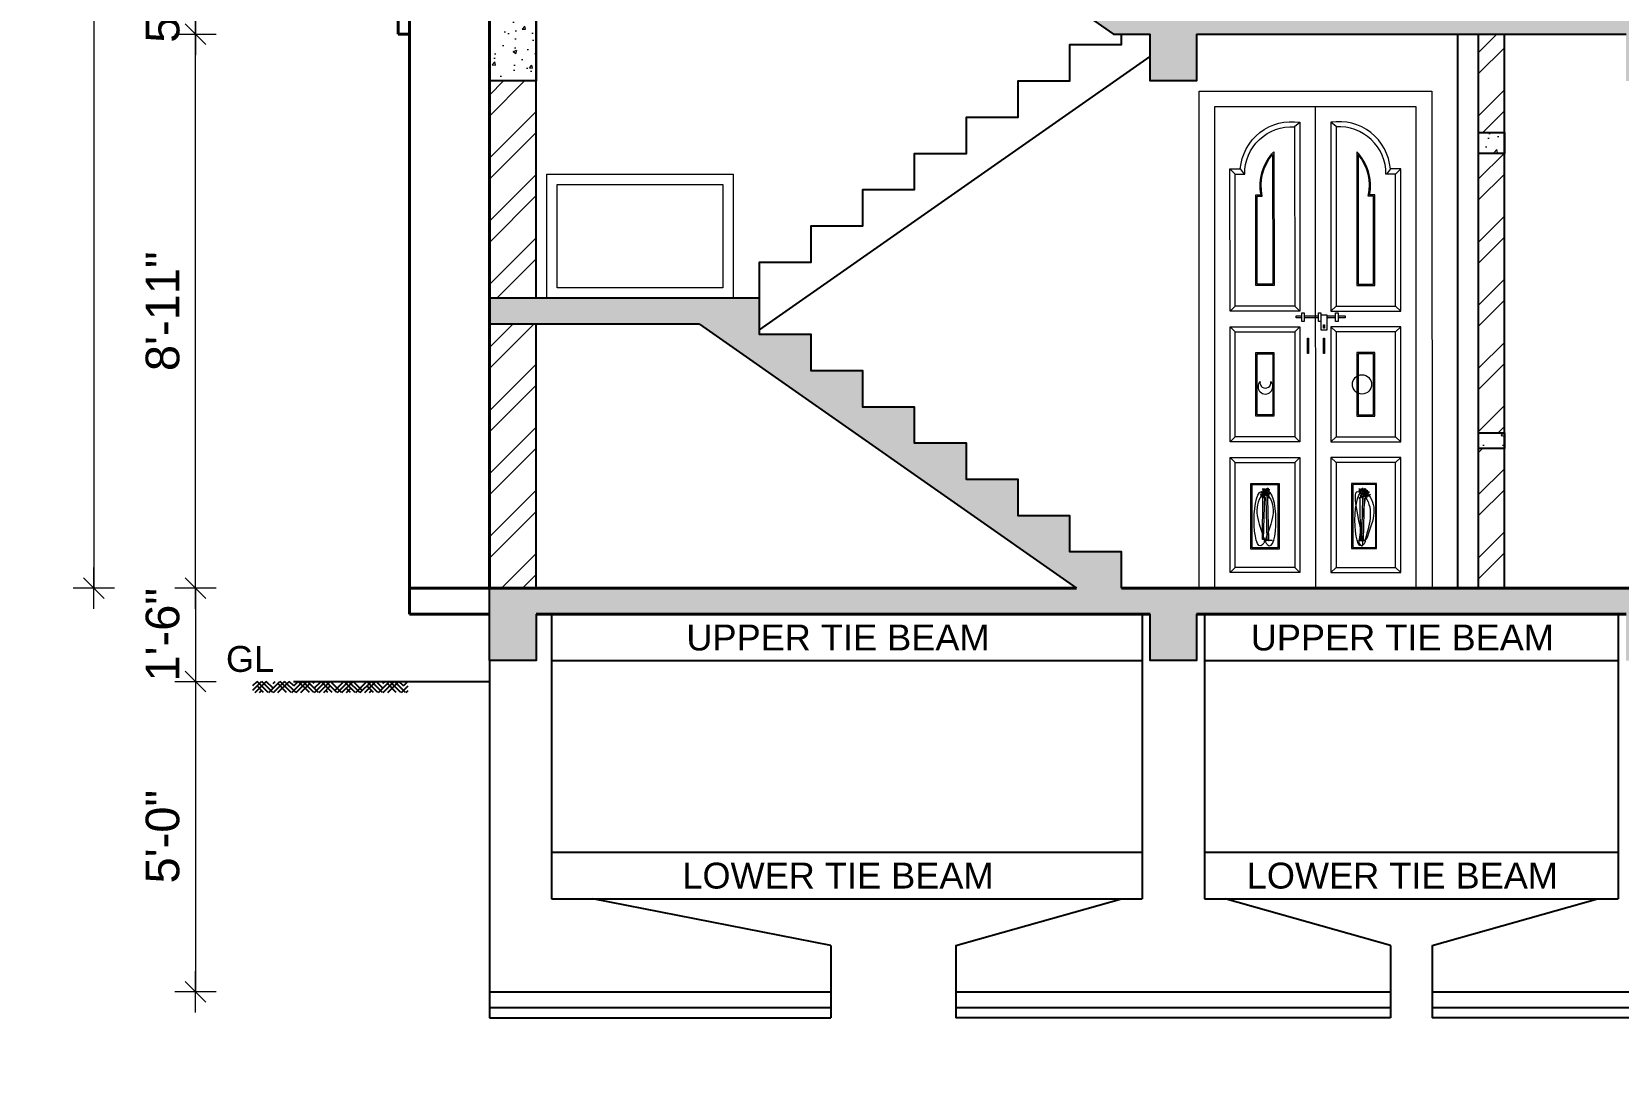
# Model space of a CAD drawing. Header units: inches. Extents: x -14619 to 1971361, y -855114 to -978.
# Drawn here: x -7429.6 to -7122.9, y -8603.7 to -8402.3 of the extents above; entities that cross this region are included whole.
import ezdxf
from ezdxf.enums import TextEntityAlignment as Align

# ---------------------------------------------------------------- set-up
doc = ezdxf.new("R2010")
doc.units = ezdxf.units.IN
doc.header["$LTSCALE"] = 0.5
doc.header["$MEASUREMENT"] = 0
doc.header["$PDMODE"] = 66
for name, color, linetype, lineweight in [('DIM', 180, 'Continuous', 5), ('Dimention', 5, 'Continuous', 20), ('door', 202, 'Continuous', 5), ('HACTH', 8, 'Continuous', 5), ('TEXT', 220, 'Continuous', 9), ('Toilet', 7, 'Continuous', 25), ('wall', 20, 'Continuous', 40), ('win door light', 30, 'Continuous', 18)]:
    doc.layers.add(name, color=color, linetype=linetype, lineweight=lineweight)
doc.styles.add('arial', font='arial.ttf')
doc.dimstyles.new('1 96', dxfattribs={"dimtxt": 6.5, "dimasz": 4, "dimexe": 0, "dimexo": 0, "dimgap": 3, "dimtad": 1, "dimdec": 0, "dimzin": 11, "dimdsep": 46, "dimlunit": 3, "dimtxsty": 'arial', "dimblk": 'oblique', "dimcen": 4, "dimse1": 1, "dimse2": 1, "dimclrd": 256, "dimclre": 256, "dimclrt": 256, "dimadec": 0, "dimazin": 0, "dimtfac": 1, "dimtdec": 0, "dimtix": 1, "dimtmove": 0, "dimatfit": 3, "dimldrblk": 'Arrow2', "dimfxl": 1, "dimtolj": 1, "dimtzin": 0, "dimlwd": -1, "dimlwe": 9, "dimarcsym": 0})
pattern_1 = [(50, (0, 0), (7.1726018, -0.6275213), [0.75, -8.25]), (355, (0, 0), (-1.3875133, 7.5219213), [0.6, -6.6]), (100.451444, (0.598, -0.052), (5.7850885, 6.8944), [0.637402, -7.011421]), (46.1842, (0, 2), (10.672413, -1.655193), [1.125, -12.375]), (96.63564, (0.889, 1.862), (9.346619, 9.741186), [0.956103, -10.517138]), (351.18416, (0, 2), (9.346619, 9.741186), [0.9, -9.9]), (21, (1, 1.5), (5.9690705, -4.026189), [0.75, -8.25]), (326, (1, 1.5), (2.4331533, 7.2515005), [0.6, -6.6]), (71.451445, (1.4974, 1.1645), (8.4022238, 3.2253115), [0.637402, -7.011421]), (37.5, (0, 0), (0.12159855, 3.32893854), [0, -6.52, 0, -6.7, 0, -6.625]), (7.5, (0, 0), (2.6306954, 3.9441171), [0, -3.82, 0, -6.37, 0, -2.525]), (327.5, (-2.23, 0), (5.33822436, -0.2255487), [0, -2.5, 0, -7.8, 0, -10.35]), (317.5, (-3.23, 0), (5.8318617, 1.0010498), [0, -3.25, 0, -5.18, 0, -7.35])]

# ---------------------------------------------------------------- blocks, each defined once
blk = doc.blocks.new('oblique')
at = {"lineweight": 9}
for p, q in [((0, 1), (0, -1)), ((1, 0), (-1, 0)), ((-0.5, -0.5), (0.5, 0.5))]:
    blk.add_line(p, q, dxfattribs=at)
blk = doc.blocks.new('*D2098')
at = {"layer": 'Defpoints', "color": 0, "transparency": 16777216}
for p in [(-7397.93, -8402.75), (-7220.51, -8402.75), (-7356.57, -8509.75)]:
    blk.add_point(p, dxfattribs=at)
at = {"layer": 'DIM', "transparency": 16777216}
blk.add_line((-7397.93, -8509.75), (-7397.93, -8402.75), dxfattribs=at)
at = {"layer": 'DIM', "transparency": 16777216, "xscale": 4, "yscale": 4, "zscale": 4}
for p, rotation in [((-7397.93, -8402.75), 90), ((-7397.93, -8509.75), 270)]:
    blk.add_blockref('oblique', p, dxfattribs=dict(at, rotation=rotation))
at = {"layer": 'DIM', "transparency": 16777216, "insert": (-7404.25, -8456.25), "char_height": 6.5, "attachment_point": 5, "rotation": 90, "style": 'arial'}
blk.add_mtext('\\A1;8\'-11"', dxfattribs=at)
blk = doc.blocks.new('_Oblique')
at = {"color": 0, "linetype": 'ByBlock', "lineweight": -2}
blk.add_line((-0.5, -0.5), (0.5, 0.5), dxfattribs=at)
blk = doc.blocks.new('Arrow2')
for p, q in [((-4.103, 0.747), (-3.084, 0)), ((0, 0), (-4.103, 0.747)), ((-3.084, 0), (-4.103, -0.747)), ((-4.103, -0.747), (0, 0))]:
    blk.add_line(p, q)
blk.add_solid([(-4.103, 0.747), (0, 0), (-3.084, 0), (-4.103, -0.747)])
blk = doc.blocks.new('*D2099')
at = {"layer": 'Defpoints', "color": 0, "transparency": 16777216}
for p in [(-7397.93, -8397.75), (-7218.93, -8397.75), (-7220.51, -8402.75)]:
    blk.add_point(p, dxfattribs=at)
at = {"layer": 'DIM', "transparency": 16777216}
for p, q in [((-7397.93, -8397.75), (-7397.93, -8393.75)), ((-7397.93, -8402.75), (-7397.93, -8397.75)), ((-7397.93, -8402.75), (-7397.93, -8406.75))]:
    blk.add_line(p, q, dxfattribs=at)
at = {"layer": 'DIM', "transparency": 16777216, "xscale": 4, "yscale": 4, "zscale": 4}
for p, rotation in [((-7397.93, -8397.75), 270), ((-7397.93, -8402.75), 90)]:
    blk.add_blockref('oblique', p, dxfattribs=dict(at, rotation=rotation))
at = {"layer": 'DIM', "transparency": 16777216, "insert": (-7404.23, -8400.25), "char_height": 6.5, "attachment_point": 5, "rotation": 90, "style": 'arial'}
blk.add_mtext('\\A1;5"', dxfattribs=at)
blk = doc.blocks.new('*D2105')
at = {"layer": 'Defpoints', "color": 0, "transparency": 16777216}
for p in [(-7359.17, -8173.75), (-7417.56, -8509.75), (-7356.57, -8509.75)]:
    blk.add_point(p, dxfattribs=at)
at = {"layer": 'DIM', "transparency": 16777216}
blk.add_line((-7417.56, -8173.75), (-7417.56, -8509.75), dxfattribs=at)
at = {"layer": 'DIM', "transparency": 16777216, "xscale": 4, "yscale": 4, "zscale": 4}
for p, rotation in [((-7417.56, -8173.75), 90), ((-7417.56, -8509.75), 270)]:
    blk.add_blockref('oblique', p, dxfattribs=dict(at, rotation=rotation))
at = {"layer": 'DIM', "transparency": 16777216, "insert": (-7423.87, -8341.75), "char_height": 6.5, "attachment_point": 5, "rotation": 90, "style": 'arial'}
blk.add_mtext('\\A1;28\'-0"', dxfattribs=at)
blk = doc.blocks.new('*D2107')
at = {"layer": 'Defpoints', "color": 0, "transparency": 16777216}
for p in [(-7356.57, -8509.75), (-7397.93, -8527.75), (-7378.96, -8527.75)]:
    blk.add_point(p, dxfattribs=at)
at = {"layer": 'DIM', "transparency": 16777216}
for p, q in [((-7397.93, -8509.75), (-7397.93, -8505.75)), ((-7397.93, -8509.75), (-7397.93, -8527.75)), ((-7397.93, -8527.75), (-7397.93, -8531.75))]:
    blk.add_line(p, q, dxfattribs=at)
at = {"layer": 'DIM', "transparency": 16777216, "xscale": 4, "yscale": 4, "zscale": 4}
for p, rotation in [((-7397.93, -8509.75), 270), ((-7397.93, -8527.75), 90)]:
    blk.add_blockref('oblique', p, dxfattribs=dict(at, rotation=rotation))
at = {"layer": 'DIM', "transparency": 16777216, "insert": (-7404.25, -8518.75), "char_height": 6.5, "attachment_point": 5, "rotation": 90, "style": 'arial'}
blk.add_mtext('\\A1;1\'-6"', dxfattribs=at)
blk = doc.blocks.new('*D2108')
at = {"layer": 'Defpoints', "color": 0, "transparency": 16777216}
for p in [(-7378.96, -8527.75), (-7397.93, -8587.75), (-7341.09, -8587.75)]:
    blk.add_point(p, dxfattribs=at)
at = {"layer": 'DIM', "transparency": 16777216}
blk.add_line((-7397.93, -8527.75), (-7397.93, -8587.75), dxfattribs=at)
at = {"layer": 'DIM', "transparency": 16777216, "xscale": 4, "yscale": 4, "zscale": 4}
for p, rotation in [((-7397.93, -8527.75), 90), ((-7397.93, -8587.75), 270)]:
    blk.add_blockref('oblique', p, dxfattribs=dict(at, rotation=rotation))
at = {"layer": 'DIM', "transparency": 16777216, "insert": (-7404.25, -8557.75), "char_height": 6.5, "attachment_point": 5, "rotation": 90, "style": 'arial'}
blk.add_mtext('\\A1;5\'-0"', dxfattribs=at)

msp = doc.modelspace()

# ---------------------------------------------------------------- hatches: boundary and pattern name
h = msp.add_hatch()
h.set_pattern_fill('ANSI31', color=256, angle=270)
h.set_pattern_definition([(315, (2106.91203, -6515.86805), (0.0883883476, 0.0883883476), [])])
h.paths.add_polyline_path([(-5561.69, -7451.59), (-5561.69, -7439.59), (-5573.69, -7439.59), (-5573.69, -7451.59)])
h.paths.add_polyline_path([(-5729.66, -8955.47), (-5729.66, -9044.39), (-5718.8, -9044.39), (-5718.8, -8955.47)], flags=9)
h.paths.add_polyline_path([(-5729.66, -8384.47), (-5729.66, -8465.25), (-5718.8, -8465.25), (-5718.8, -8384.47)], flags=9)
h.paths.add_polyline_path([(-5514.07, -9017.78), (-5514.07, -9104.54), (-5503.21, -9104.54), (-5503.21, -9017.78)], flags=9)
h.paths.add_polyline_path([(-5529.6, -8474.66), (-5529.6, -8490.66), (-5515.18, -8490.66), (-5515.18, -8474.66)], flags=9)
h.paths.add_polyline_path([(-5572.82, -8518.68), (-5572.82, -8529.24), (-5558.4, -8529.24), (-5558.4, -8518.68)], flags=9)
h.paths.add_polyline_path([(-5643.25, -8518.04), (-5643.25, -8528.6), (-5628.82, -8528.6), (-5628.82, -8518.04)], flags=9)
h.paths.add_polyline_path([(-5529.6, -7876.44), (-5529.6, -7892.44), (-5515.18, -7892.44), (-5515.18, -7876.44)], flags=9)
h.paths.add_polyline_path([(-5572.82, -7920.46), (-5572.82, -7931.02), (-5558.4, -7931.02), (-5558.4, -7920.46)], flags=9)
h.paths.add_polyline_path([(-5643.25, -7919.82), (-5643.25, -7930.38), (-5628.82, -7930.38), (-5628.82, -7919.82)], flags=9)
h.paths.add_polyline_path([(-5643.25, -7874.67), (-5643.25, -7885.23), (-5628.82, -7885.23), (-5628.82, -7874.67)], flags=9)
h.paths.add_polyline_path([(-6297.11, -7373.38), (-6297.11, -7387.77), (-6280.17, -7387.77), (-6280.17, -7373.38)], flags=9)
h.paths.add_polyline_path([(-6297, -7285.39), (-6297, -7322.43), (-6279.77, -7322.43), (-6279.77, -7285.39)], flags=9)
h.paths.add_polyline_path([(-6296.85, -7131.93), (-6296.85, -7161.25), (-6279.6, -7161.25), (-6279.6, -7131.93)], flags=9)
h.paths.add_polyline_path([(-6297.18, -7205.95), (-6297.18, -7242.99), (-6279.94, -7242.99), (-6279.94, -7205.95)], flags=9)
h.paths.add_polyline_path([(-6296.87, -7070.24), (-6296.87, -7091.58), (-6279.99, -7091.58), (-6279.99, -7070.24)], flags=9)
h.paths.add_polyline_path([(-5656.66, -8469.39), (-5656.66, -8487.56), (-5642.24, -8487.56), (-5642.24, -8469.39)], flags=9)
h.paths.add_polyline_path([(-5659.43, -8366.54), (-5659.43, -8377.1), (-5645, -8377.1), (-5645, -8366.54)], flags=9)
h.paths.add_polyline_path([(-5471.24, -8424.94), (-5471.24, -8434.97), (-5456.82, -8434.97), (-5456.82, -8424.94)], flags=9)
h.paths.add_polyline_path([(-5510.29, -8350.85), (-5510.29, -8369.01), (-5495.87, -8369.01), (-5495.87, -8350.85)], flags=9)
h.paths.add_polyline_path([(-5456.64, -8646.45), (-5456.64, -8664.62), (-5442.21, -8664.62), (-5442.21, -8646.45)], flags=9)
h.paths.add_polyline_path([(-5820.32, -8564.59), (-5820.32, -8577.32), (-5805.89, -8577.32), (-5805.89, -8564.59)], flags=9)
h.paths.add_polyline_path([(-5485.06, -8666.55), (-5485.06, -8682.56), (-5470.64, -8682.56), (-5470.64, -8666.55)], flags=9)
h.paths.add_polyline_path([(-5572.7, -7764.3), (-5572.7, -7781.38), (-5558.28, -7781.38), (-5558.28, -7764.3)], flags=9)
h.paths.add_polyline_path([(-5471.24, -7826.73), (-5471.24, -7836.75), (-5456.82, -7836.75), (-5456.82, -7826.73)], flags=9)
h.paths.add_polyline_path([(-5510.29, -7752.63), (-5510.29, -7770.8), (-5495.87, -7770.8), (-5495.87, -7752.63)], flags=9)
h.paths.add_polyline_path([(-5456.64, -8048.24), (-5456.64, -8066.41), (-5442.21, -8066.41), (-5442.21, -8048.24)], flags=9)
h.paths.add_polyline_path([(-5727.9, -7754.07), (-5727.9, -7766.8), (-5713.47, -7766.8), (-5713.47, -7754.07)], flags=9)
h.paths.add_polyline_path([(-5820.32, -7966.37), (-5820.32, -7979.1), (-5805.89, -7979.1), (-5805.89, -7966.37)], flags=9)
h.paths.add_polyline_path([(-5795, -7815.18), (-5795, -7827.91), (-5780.57, -7827.91), (-5780.57, -7815.18)], flags=9)
h.paths.add_polyline_path([(-5616.92, -7752.48), (-5616.92, -7768.49), (-5602.5, -7768.49), (-5602.5, -7752.48)], flags=9)
h.paths.add_polyline_path([(-5485.06, -8068.34), (-5485.06, -8084.34), (-5470.64, -8084.34), (-5470.64, -8068.34)], flags=9)
h.paths.add_polyline_path([(-5572.7, -7146.24), (-5572.7, -7163.32), (-5558.28, -7163.32), (-5558.28, -7146.24)], flags=9)
h.paths.add_polyline_path([(-5471.24, -7208.66), (-5471.24, -7218.69), (-5456.82, -7218.69), (-5456.82, -7208.66)], flags=9)
h.paths.add_polyline_path([(-5510.29, -7134.57), (-5510.29, -7152.74), (-5495.87, -7152.74), (-5495.87, -7134.57)], flags=9)
h.paths.add_polyline_path([(-5456.64, -7430.82), (-5456.64, -7448.98), (-5442.21, -7448.98), (-5442.21, -7430.82)], flags=9)
h.paths.add_polyline_path([(-5727.9, -7136.01), (-5727.9, -7148.74), (-5713.47, -7148.74), (-5713.47, -7136.01)], flags=9)
h.paths.add_polyline_path([(-5820.32, -7348.31), (-5820.32, -7361.04), (-5805.89, -7361.04), (-5805.89, -7348.31)], flags=9)
h.paths.add_polyline_path([(-5795, -7197.12), (-5795, -7209.85), (-5780.57, -7209.85), (-5780.57, -7197.12)], flags=9)
h.paths.add_polyline_path([(-5603.13, -7128.83), (-5603.13, -7147), (-5588.7, -7147), (-5588.7, -7128.83)], flags=9)
h.paths.add_polyline_path([(-5485.06, -7450.28), (-5485.06, -7466.28), (-5470.64, -7466.28), (-5470.64, -7450.28)], flags=9)
h.paths.add_polyline_path([(-5529.6, -7258.38), (-5529.6, -7274.38), (-5515.18, -7274.38), (-5515.18, -7258.38)], flags=9)
h.paths.add_polyline_path([(-5572.82, -7302.4), (-5572.82, -7312.96), (-5558.4, -7312.96), (-5558.4, -7302.4)], flags=9)
h.paths.add_polyline_path([(-5643.25, -7301.76), (-5643.25, -7312.32), (-5628.82, -7312.32), (-5628.82, -7301.76)], flags=9)
h.paths.add_polyline_path([(-5643.25, -7256.61), (-5643.25, -7267.17), (-5628.82, -7267.17), (-5628.82, -7256.61)], flags=9)
h.paths.add_polyline_path([(-6334.5, -7285.39), (-6334.5, -7331.17), (-6317.26, -7331.17), (-6317.26, -7285.39)], flags=9)
h.paths.add_polyline_path([(-6334.6, -7373.38), (-6334.6, -7387.77), (-6317.66, -7387.77), (-6317.66, -7373.38)], flags=9)
h.paths.add_polyline_path([(-6334.66, -7205.95), (-6334.66, -7242.99), (-6317.41, -7242.99), (-6317.41, -7205.95)], flags=9)
h.paths.add_polyline_path([(-6334.06, -7131.99), (-6334.06, -7161.19), (-6317.18, -7161.19), (-6317.18, -7131.99)], flags=9)
h.paths.add_polyline_path([(-6334.36, -7070.24), (-6334.36, -7091.58), (-6317.48, -7091.58), (-6317.48, -7070.24)], flags=9)
h.paths.add_polyline_path([(-6278.36, -7373.38), (-6278.36, -7387.77), (-6261.42, -7387.77), (-6261.42, -7373.38)], flags=9)
h.paths.add_polyline_path([(-6278.26, -7285.39), (-6278.26, -7322.43), (-6261.02, -7322.43), (-6261.02, -7285.39)], flags=9)
h.paths.add_polyline_path([(-6277.85, -7131.98), (-6277.85, -7161.2), (-6260.91, -7161.2), (-6260.91, -7131.98)], flags=9)
h.paths.add_polyline_path([(-6278.43, -7205.95), (-6278.43, -7242.99), (-6261.2, -7242.99), (-6261.2, -7205.95)], flags=9)
h.paths.add_polyline_path([(-6278.12, -7070.24), (-6278.12, -7090.71), (-6261.24, -7090.71), (-6261.24, -7070.24)], flags=9)
h.paths.add_polyline_path([(-6259.61, -7373.38), (-6259.61, -7387.77), (-6242.67, -7387.77), (-6242.67, -7373.38)], flags=9)
h.paths.add_polyline_path([(-6259.51, -7285.39), (-6259.51, -7322.43), (-6242.27, -7322.43), (-6242.27, -7285.39)], flags=9)
h.paths.add_polyline_path([(-6259.1, -7131.98), (-6259.1, -7161.2), (-6242.16, -7161.2), (-6242.16, -7131.98)], flags=9)
h.paths.add_polyline_path([(-6259.68, -7205.95), (-6259.68, -7242.99), (-6242.45, -7242.99), (-6242.45, -7205.95)], flags=9)
h.paths.add_polyline_path([(-6259.37, -7070.24), (-6259.37, -7087.22), (-6242.49, -7087.22), (-6242.49, -7070.24)], flags=9)
h.paths.add_polyline_path([(-6315.75, -7285.39), (-6315.75, -7322.43), (-6298.52, -7322.43), (-6298.52, -7285.39)], flags=9)
h.paths.add_polyline_path([(-6316.11, -7373.33), (-6316.11, -7387.82), (-6298.86, -7387.82), (-6298.86, -7373.33)], flags=9)
h.paths.add_polyline_path([(-6315.91, -7205.95), (-6315.91, -7242.99), (-6298.67, -7242.99), (-6298.67, -7205.95)], flags=9)
h.paths.add_polyline_path([(-6315.31, -7131.99), (-6315.31, -7148.1), (-6298.44, -7148.1), (-6298.44, -7131.99)], flags=9)
h.paths.add_polyline_path([(-6314.84, -7071.02), (-6314.84, -7087.32), (-6302.61, -7087.32), (-6302.61, -7071.02)], flags=9)
h.paths.add_polyline_path([(-6240.81, -7373.43), (-6240.81, -7387.72), (-6224.15, -7387.72), (-6224.15, -7373.43)], flags=9)
h.paths.add_polyline_path([(-6200.55, -7373.43), (-6200.55, -7387.72), (-6183.89, -7387.72), (-6183.89, -7373.43)], flags=9)
h.paths.add_polyline_path([(-6182.08, -7373.33), (-6182.08, -7387.82), (-6164.85, -7387.82), (-6164.85, -7373.33)], flags=9)
h.paths.add_polyline_path([(-6240.75, -7285.39), (-6240.75, -7322.43), (-6223.52, -7322.43), (-6223.52, -7285.39)], flags=9)
h.paths.add_polyline_path([(-6163.33, -7285.39), (-6163.33, -7322.43), (-6146.1, -7322.43), (-6146.1, -7285.39)], flags=9)
h.paths.add_polyline_path([(-6200.33, -7205.95), (-6200.33, -7242.99), (-6183.1, -7242.99), (-6183.1, -7205.95)], flags=9)
h.paths.add_polyline_path([(-6200.52, -7285.39), (-6200.52, -7322.43), (-6183.29, -7322.43), (-6183.29, -7285.39)], flags=9)
h.paths.add_polyline_path([(-6199.96, -7131.77), (-6199.96, -7157.51), (-6183.02, -7157.51), (-6183.02, -7131.77)], flags=9)
h.paths.add_polyline_path([(-6199.85, -7074.25), (-6199.85, -7094.71), (-6182.98, -7094.71), (-6182.98, -7074.25)], flags=9)
h.paths.add_polyline_path([(-6125.86, -7361.57), (-6125.86, -7405.81), (-6108.4, -7405.81), (-6108.4, -7361.57)], flags=9)
h.paths.add_polyline_path([(-6125.86, -7280.57), (-6125.86, -7345.76), (-6108.41, -7345.76), (-6108.41, -7280.57)], flags=9)
h.paths.add_polyline_path([(-6125.75, -7194.03), (-6125.75, -7274.76), (-6108.88, -7274.76), (-6108.88, -7194.03)], flags=9)
h.paths.add_polyline_path([(-6126.48, -7113.59), (-6126.48, -7184.91), (-6109.02, -7184.91), (-6109.02, -7113.59)], flags=9)
h.paths.add_polyline_path([(-6126.3, -7066.87), (-6126.3, -7103.25), (-6108.85, -7103.25), (-6108.85, -7066.87)], flags=9)
h.paths.add_polyline_path([(-6240.33, -7131.99), (-6240.33, -7152.45), (-6223.46, -7152.45), (-6223.46, -7131.99)], flags=9)
h.paths.add_polyline_path([(-6240.92, -7205.95), (-6240.92, -7242.99), (-6223.69, -7242.99), (-6223.69, -7205.95)], flags=9)
h.paths.add_polyline_path([(-6240.62, -7070.24), (-6240.62, -7083.72), (-6223.74, -7083.72), (-6223.74, -7070.24)], flags=9)
h.paths.add_polyline_path([(-6221.97, -7074.34), (-6221.97, -7093.09), (-6205.03, -7093.09), (-6205.03, -7074.34)], flags=9)
h.paths.add_polyline_path([(-6222.66, -7116.5), (-6222.66, -7201.76), (-6205.2, -7201.76), (-6205.2, -7116.5)], flags=9)
h.paths.add_polyline_path([(-6181.9, -7205.95), (-6181.9, -7242.99), (-6164.65, -7242.99), (-6164.65, -7205.95)], flags=9)
h.paths.add_polyline_path([(-6181.51, -7131.78), (-6181.51, -7148.76), (-6164.63, -7148.76), (-6164.63, -7131.78)], flags=9)
h.paths.add_polyline_path([(-6181.7, -7074.25), (-6181.7, -7091.22), (-6164.82, -7091.22), (-6164.82, -7074.25)], flags=9)
h.paths.add_polyline_path([(-6163.51, -7205.95), (-6163.51, -7242.99), (-6146.27, -7242.99), (-6146.27, -7205.95)], flags=9)
h.paths.add_polyline_path([(-6162.57, -7131.99), (-6162.57, -7162.06), (-6145.69, -7162.06), (-6145.69, -7131.99)], flags=9)
h.paths.add_polyline_path([(-6163.2, -7074.35), (-6163.2, -7087.83), (-6146.33, -7087.83), (-6146.33, -7074.35)], flags=9)
h.paths.add_polyline_path([(-6144.28, -7120.86), (-6144.28, -7184.31), (-6126.82, -7184.31), (-6126.82, -7120.86)], flags=9)
h.paths.add_polyline_path([(-6144.21, -7074.34), (-6144.21, -7093.09), (-6127.27, -7093.09), (-6127.27, -7074.34)], flags=9)
h.paths.add_polyline_path([(-6097.53, -7065.29), (-6097.53, -7455.36), (-6076.28, -7455.36), (-6076.28, -7065.29)], flags=9)
h.paths.add_polyline_path([(-6163.34, -7373.33), (-6163.34, -7387.82), (-6146.1, -7387.82), (-6146.1, -7373.33)], flags=9)
h.paths.add_polyline_path([(-6126.34, -7426.54), (-6126.34, -7510.07), (-6108.89, -7510.07), (-6108.89, -7426.54)], flags=9)
h.paths.add_polyline_path([(-6182.08, -7285.39), (-6182.08, -7322.43), (-6164.85, -7322.43), (-6164.85, -7285.39)], flags=9)
h.paths.add_polyline_path([(-5929.33, -9001.66), (-5929.33, -9126.03), (-5910.62, -9126.03), (-5910.62, -9001.66)], flags=9)
h.paths.add_polyline_path([(-5941.63, -8391.33), (-5941.63, -8549.01), (-5909.57, -8549.01), (-5909.57, -8391.33)], flags=9)
h.paths.add_polyline_path([(-5941.63, -7785.07), (-5941.63, -7942.75), (-5909.57, -7942.75), (-5909.57, -7785.07)], flags=9)
h.paths.add_polyline_path([(-5941.63, -7173.06), (-5941.63, -7330.74), (-5909.57, -7330.74), (-5909.57, -7173.06)], flags=9)
h.paths.add_polyline_path([(-5876.94, -8956.87), (-5876.94, -8969.24), (-5859.14, -8969.24), (-5859.14, -8956.87)], flags=9)
h.paths.add_polyline_path([(-5380.73, -8956.87), (-5380.73, -8969.24), (-5362.93, -8969.24), (-5362.93, -8956.87)], flags=9)
h.paths.add_polyline_path([(-5896.17, -8378.7), (-5896.17, -8391.07), (-5878.37, -8391.07), (-5878.37, -8378.7)], flags=9)
h.paths.add_polyline_path([(-5380.73, -8378.7), (-5380.73, -8391.07), (-5362.93, -8391.07), (-5362.93, -8378.7)], flags=9)
h.paths.add_polyline_path([(-5639.12, -8452.42), (-5639.12, -8471.12), (-5628.62, -8471.12), (-5628.62, -8452.42)], flags=9)
h.paths.add_polyline_path([(-5895.18, -7780.48), (-5895.18, -7792.85), (-5877.38, -7792.85), (-5877.38, -7780.48)], flags=9)
h.paths.add_polyline_path([(-5380.73, -7780.48), (-5380.73, -7792.85), (-5362.93, -7792.85), (-5362.93, -7780.48)], flags=9)
h.paths.add_polyline_path([(-5600.12, -7854.2), (-5600.12, -7872.91), (-5589.62, -7872.91), (-5589.62, -7854.2)], flags=9)
h.paths.add_polyline_path([(-5876.94, -7162.42), (-5876.94, -7174.79), (-5859.14, -7174.79), (-5859.14, -7162.42)], flags=9)
h.paths.add_polyline_path([(-5380.73, -7162.42), (-5380.73, -7174.79), (-5362.93, -7174.79), (-5362.93, -7162.42)], flags=9)
h.paths.add_polyline_path([(-5600.12, -7236.14), (-5600.12, -7254.84), (-5589.62, -7254.84), (-5589.62, -7236.14)], flags=9)
h.paths.add_polyline_path([(-7334.63, -9116.6), (-7334.63, -9252.79), (-7314.03, -9252.79), (-7314.03, -9116.6)], flags=9)
h.paths.add_polyline_path([(-7334.63, -8563.23), (-7334.63, -8700.19), (-7314.03, -8700.19), (-7314.03, -8563.23)], flags=9)
h.paths.add_polyline_path([(-7330.67, -7898.53), (-7330.67, -8022.31), (-7310.06, -8022.31), (-7310.06, -7898.53)], flags=9)
h.paths.add_polyline_path([(-7330.67, -7222.14), (-7330.67, -7349.79), (-7310.06, -7349.79), (-7310.06, -7222.14)], flags=9)
h.paths.add_polyline_path([(-7245, -9930.93), (-7245, -10022.45), (-7226.02, -10022.45), (-7226.02, -9930.93)], flags=9)
h.paths.add_polyline_path([(-7225.67, -9931.03), (-7225.67, -9999.43), (-7207.29, -9999.43), (-7207.29, -9931.03)], flags=9)
h.paths.add_polyline_path([(-7383.28, -9573.53), (-7383.28, -9640.69), (-7364.65, -9640.69), (-7364.65, -9573.53)], flags=9)
h.paths.add_polyline_path([(-7362.87, -9573.53), (-7362.87, -9769.91), (-7344.24, -9769.91), (-7344.24, -9573.53)], flags=9)
h.paths.add_polyline_path([(-7413.4, -9794.51), (-7413.4, -9827.39), (-7395.02, -9827.39), (-7395.02, -9794.51)], flags=9)
h.paths.add_polyline_path([(-7412.67, -9724.26), (-7412.67, -9779.36), (-7394.05, -9779.36), (-7394.05, -9724.26)], flags=9)
h.paths.add_polyline_path([(-7429.4, -9928.22), (-7429.4, -9942.81), (-7407.35, -9942.81), (-7407.35, -9928.22)], flags=9)
h.paths.add_polyline_path([(-7429.56, -9936.48), (-7429.56, -9968.44), (-7408.02, -9968.44), (-7408.02, -9936.48)], flags=9)
h.paths.add_polyline_path([(-7338.75, -9795.96), (-7338.75, -9828.7), (-7320.74, -9828.7), (-7320.74, -9795.96)], flags=9)
h.paths.add_polyline_path([(-7141.18, -9584.85), (-7141.18, -9802.59), (-7122.55, -9802.59), (-7122.55, -9584.85)], flags=9)
h.paths.add_polyline_path([(-7225.2, -9655.48), (-7225.2, -9684.55), (-7206.82, -9684.55), (-7206.82, -9655.48)], flags=9)
h.paths.add_polyline_path([(-7106.77, -9583.31), (-7106.77, -9642.2), (-7088.15, -9642.2), (-7088.15, -9583.31)], flags=9)
h.paths.add_polyline_path([(-7106.77, -9872.27), (-7106.77, -9958.66), (-7088.15, -9958.66), (-7088.15, -9872.27)], flags=9)
h.paths.add_polyline_path([(-7338.74, -9573.64), (-7338.74, -9582.69), (-7320.74, -9582.69), (-7320.74, -9573.64)], flags=9)
h.paths.add_polyline_path([(-7248.57, -9737.62), (-7248.57, -9918.83), (-7225.26, -9918.83), (-7225.26, -9737.62)], flags=9)
h.paths.add_polyline_path([(-7198.47, -9737.72), (-7198.47, -9958.51), (-7179.84, -9958.51), (-7179.84, -9737.72)], flags=9)
h.paths.add_polyline_path([(-7201.46, -9576.48), (-7201.46, -9672.81), (-7182.83, -9672.81), (-7182.83, -9576.48)], flags=9)
h.paths.add_polyline_path([(-7412.67, -9921.29), (-7412.67, -10001.58), (-7394.05, -10001.58), (-7394.05, -9921.29)], flags=9)
h.paths.add_polyline_path([(-7316.55, -9795.86), (-7316.55, -9899.06), (-7297.93, -9899.06), (-7297.93, -9795.86)], flags=9)
h.paths.add_polyline_path([(-5344.89, -9608.64), (-5344.89, -9934.62), (-5316.13, -9934.62), (-5316.13, -9608.64)], flags=9)
h.paths.add_polyline_path([(-7229.77, -9737.6), (-7229.77, -9927.98), (-7206.41, -9927.98), (-7206.41, -9737.6)], flags=9)
h.paths.add_polyline_path([(-7181.18, -9737.36), (-7181.18, -9952.4), (-7159.3, -9952.4), (-7159.3, -9737.36)], flags=9)
h.paths.add_polyline_path([(-7224.79, -9576.48), (-7224.79, -9650.69), (-7206.16, -9650.69), (-7206.16, -9576.48)], flags=9)
h.paths.add_polyline_path([(-7274.59, -9576.48), (-7274.59, -9836.99), (-7255.97, -9836.99), (-7255.97, -9576.48)], flags=9)
h.paths.add_polyline_path([(-7316.25, -9573.64), (-7316.25, -9657.53), (-7298.24, -9657.53), (-7298.24, -9573.64)], flags=9)
h.paths.add_polyline_path([(-7412.63, -9576.52), (-7412.63, -9653.71), (-7394.25, -9653.71), (-7394.25, -9576.52)], flags=9)
h.paths.add_polyline_path([(-7181.96, -9576.48), (-7181.96, -9698.8), (-7163.33, -9698.8), (-7163.33, -9576.48)], flags=9)
at = {"layer": 'Dimention', "ltscale": 40, "true_color": 0xf26722}
h = msp.add_hatch(dxfattribs=at)
h.set_pattern_fill('ANSI32', color=30, scale=23)
h.paths.add_polyline_path([(-7144.93, -8402.75), (-7149.93, -8402.75), (-7149.93, -8421.75), (-7144.93, -8421.75)])
h = msp.add_hatch(dxfattribs=at)
h.set_pattern_fill('ANSI32', color=30, scale=23)
h.paths.add_polyline_path([(-7332.07, -8411.75), (-7341.09, -8411.75), (-7341.09, -8453.75), (-7332.07, -8453.75)])
h = msp.add_hatch(dxfattribs=at)
h.set_pattern_fill('ANSI32', color=30, scale=23)
h.paths.add_polyline_path([(-7144.93, -8425.75), (-7149.93, -8425.75), (-7149.93, -8479.75), (-7144.93, -8479.75)])
h = msp.add_hatch(dxfattribs=at)
h.set_pattern_fill('ANSI32', color=30, scale=23)
h.paths.add_polyline_path([(-7332.07, -8458.75), (-7341.09, -8458.75), (-7341.09, -8509.75), (-7332.07, -8509.75)])
h = msp.add_hatch(dxfattribs=at)
h.set_pattern_fill('ANSI32', color=30, scale=23)
h.paths.add_polyline_path([(-7144.93, -8482.75), (-7149.93, -8482.75), (-7149.93, -8509.75), (-7144.93, -8509.75)])
at = {"layer": 'HACTH'}
h = msp.add_hatch(dxfattribs=at)
h.set_pattern_fill('AR-CONC', color=256)
h.set_pattern_definition(pattern_1)
h.paths.add_polyline_path([(-7288.93, -8341.75), (-7341.09, -8341.75), (-7341.09, -8346.75), (-7300.51, -8346.75), (-7220.51, -8402.75), (-7213.43, -8402.75), (-7213.43, -8411.75), (-7204.43, -8411.75), (-7204.43, -8402.75), (-7121.43, -8402.75), (-7121.43, -8411.75), (-7112.43, -8411.75), (-7112.43, -8402.75), (-6988.85, -8402.75), (-6988.85, -8411.75), (-6979.85, -8411.75), (-6979.85, -8402.75), (-6979.85, -8397.75), (-7158.93, -8397.75), (-7158.93, -8397.75), (-7161.96, -8397.75), (-7203.93, -8397.75), (-7218.93, -8397.75), (-7218.93, -8390.75), (-7228.93, -8390.75), (-7228.93, -8383.75), (-7238.93, -8383.75), (-7238.93, -8376.75), (-7248.93, -8376.75), (-7248.93, -8369.75), (-7258.93, -8369.75), (-7258.93, -8362.75), (-7268.93, -8362.75), (-7268.93, -8355.75), (-7278.93, -8355.75), (-7278.93, -8348.75), (-7288.93, -8348.75)])
h = msp.add_hatch(dxfattribs=at)
h.set_pattern_fill('AR-CONC', color=256)
h.set_pattern_definition(pattern_1)
h.paths.add_polyline_path([(-7332.07, -8397.75), (-7341.09, -8397.75), (-7341.09, -8411.75), (-7332.09, -8411.75)])
h = msp.add_hatch(dxfattribs=at)
h.set_pattern_fill('AR-CONC', color=256)
h.set_pattern_definition(pattern_1)
h.paths.add_polyline_path([(-7144.93, -8421.75), (-7149.93, -8421.75), (-7149.93, -8425.75), (-7144.93, -8425.75)])
h = msp.add_hatch(dxfattribs=at)
h.set_pattern_fill('AR-CONC', color=256)
h.set_pattern_definition(pattern_1)
h.paths.add_polyline_path([(-7288.93, -8453.75), (-7341.09, -8453.75), (-7341.09, -8458.75), (-7300.51, -8458.75), (-7227.65, -8509.75), (-7341.09, -8509.75), (-7341.09, -8523.75), (-7332.09, -8523.75), (-7332.08, -8514.75), (-7213.43, -8514.75), (-7213.43, -8523.75), (-7204.43, -8523.75), (-7204.43, -8514.75), (-7121.43, -8514.75), (-7121.43, -8523.75), (-7112.43, -8523.75), (-7112.43, -8514.75), (-6988.85, -8514.75), (-6988.85, -8523.75), (-6979.85, -8523.75), (-6979.85, -8509.75), (-7218.93, -8509.75), (-7218.93, -8502.75), (-7228.93, -8502.75), (-7228.93, -8495.75), (-7238.93, -8495.75), (-7238.93, -8488.75), (-7248.93, -8488.75), (-7248.93, -8481.75), (-7258.93, -8481.75), (-7258.93, -8474.75), (-7268.93, -8474.75), (-7268.93, -8467.75), (-7278.93, -8467.75), (-7278.93, -8460.75), (-7288.93, -8460.75)])
h = msp.add_hatch(dxfattribs=at)
h.set_pattern_fill('AR-CONC', color=256)
h.set_pattern_definition(pattern_1)
h.paths.add_polyline_path([(-7144.93, -8479.75), (-7149.93, -8479.75), (-7149.93, -8482.75), (-7144.93, -8482.75)])
at = {"layer": 'Toilet'}
h = msp.add_hatch(dxfattribs=at)
h.set_pattern_fill('HOUND', color=256, scale=10, angle=45)
h.set_pattern_definition([(45, (-22047.86866, -8114.9634), (1.325825215, 2.20970869), [10, -5]), (135, (-22047.86866, -8114.9634), (1.325825215, -2.20970869), [10, -5])])
h.paths.add_polyline_path([(-7356.84, -8527.75), (-7386.84, -8527.75), (-7386.84, -8529.89), (-7356.84, -8529.89)])

# ---------------------------------------------------------------- linework, layer by layer
for p, q in [((-7341.09, -8509.75), (-7341.09, -8178.75)), ((-7332.07, -8453.75), (-7332.07, -8346.75)), ((-7300.51, -8346.75), (-7220.51, -8402.75)), ((-7220.51, -8402.75), (-7213.43, -8402.75)), ((-7204.43, -8402.75), (-7121.43, -8402.75)), ((-7153.93, -8509.75), (-7153.93, -8402.75)), ((-7149.93, -8509.75), (-7149.93, -8402.75)), ((-7144.93, -8509.75), (-7144.93, -8402.75)), ((-7288.93, -8459.86), (-7213.43, -8407.01)), ((-7300.51, -8458.75), (-7341.09, -8458.75)), ((-7332.07, -8509.75), (-7332.07, -8458.75)), ((-7300.51, -8458.75), (-7227.65, -8509.75)), ((-7329.09, -8514.75), (-7329.09, -8569.75)), ((-7214.93, -8514.75), (-7214.93, -8569.75)), ((-7202.93, -8514.75), (-7202.93, -8569.75)), ((-7122.93, -8514.75), (-7122.93, -8569.75)), ((-7341.09, -8523.75), (-7341.09, -8592.75)), ((-7329.09, -8523.75), (-7214.93, -8523.75)), ((-7202.93, -8523.75), (-7122.93, -8523.75)), ((-7378.96, -8527.75), (-7341.09, -8527.75)), ((-7329.09, -8560.75), (-7214.93, -8560.75)), ((-7202.93, -8560.75), (-7122.93, -8560.75)), ((-7329.09, -8569.75), (-7321.09, -8569.75)), ((-7329.09, -8569.75), (-7214.93, -8569.75)), ((-7275.09, -8578.75), (-7321.09, -8569.75)), ((-7250.93, -8578.75), (-7218.93, -8569.75)), ((-7218.93, -8569.75), (-7214.93, -8569.75)), ((-7202.93, -8569.75), (-7198.93, -8569.75)), ((-7202.93, -8569.75), (-7122.93, -8569.75)), ((-7166.93, -8578.75), (-7198.93, -8569.75)), ((-7158.93, -8578.75), (-7126.93, -8569.75)), ((-7126.93, -8569.75), (-7122.93, -8569.75)), ((-7275.09, -8578.75), (-7275.09, -8592.75)), ((-7250.93, -8578.75), (-7250.93, -8587.75)), ((-7166.93, -8578.75), (-7166.93, -8587.75)), ((-7158.93, -8578.75), (-7158.93, -8587.75)), ((-7341.09, -8587.75), (-7275.09, -8587.75)), ((-7250.93, -8587.75), (-7250.93, -8592.75)), ((-7250.93, -8587.75), (-7166.93, -8587.75)), ((-7166.93, -8587.75), (-7166.93, -8592.75)), ((-7158.93, -8587.75), (-7158.93, -8592.75)), ((-7158.93, -8587.75), (-7074.93, -8587.75)), ((-7341.09, -8590.75), (-7275.09, -8590.75)), ((-7250.93, -8590.75), (-7166.93, -8590.75)), ((-7158.93, -8590.75), (-7074.93, -8590.75)), ((-7341.09, -8592.75), (-7275.09, -8592.75)), ((-7166.93, -8592.75), (-7250.93, -8592.75)), ((-7074.93, -8592.75), (-7158.93, -8592.75))]:
    msp.add_line(p, q)
for points in [[(-7332.07, -8397.75), (-7332.09, -8411.75), (-7341.09, -8411.75), (-7341.09, -8397.75), (-7332.07, -8397.75)], [(-7288.93, -8453.75), (-7288.93, -8446.75), (-7278.93, -8446.75), (-7278.93, -8439.75), (-7268.93, -8439.75), (-7268.93, -8432.75), (-7258.93, -8432.75), (-7258.93, -8425.75), (-7248.93, -8425.75), (-7248.93, -8418.75), (-7238.93, -8418.75), (-7238.93, -8411.75), (-7228.93, -8411.75), (-7228.93, -8404.75), (-7218.93, -8404.75), (-7218.93, -8402.75)], [(-7204.43, -8402.75), (-7204.43, -8411.75), (-7213.43, -8411.75), (-7213.43, -8402.75)], [(-7218.93, -8509.75), (-7218.93, -8502.75), (-7228.93, -8502.75), (-7228.93, -8495.75), (-7238.93, -8495.75), (-7238.93, -8488.75), (-7248.93, -8488.75), (-7248.93, -8481.75), (-7258.93, -8481.75), (-7258.93, -8474.75), (-7268.93, -8474.75), (-7268.93, -8467.75), (-7278.93, -8467.75), (-7278.93, -8460.75), (-7288.93, -8460.75), (-7288.93, -8453.75), (-7341.09, -8453.75)], [(-7332.08, -8514.75), (-7332.09, -8523.75), (-7341.09, -8523.75), (-7341.09, -8509.75)], [(-7204.43, -8514.75), (-7204.43, -8523.75), (-7213.43, -8523.75), (-7213.43, -8514.75)]]:
    msp.add_lwpolyline(points)
for points in [[(-7149.93, -8421.75), (-7144.93, -8421.75), (-7144.93, -8425.75), (-7149.93, -8425.75)], [(-7149.93, -8479.75), (-7144.93, -8479.75), (-7144.93, -8482.75), (-7149.93, -8482.75)]]:
    msp.add_lwpolyline(points, close=True)
at = {"layer": 'door'}
for p, q in [((-7203.93, -8509.75), (-7203.96, -8413.75)), ((-7203.96, -8413.75), (-7158.96, -8413.75)), ((-7158.96, -8413.75), (-7158.93, -8509.75)), ((-7200.98, -8416.75), (-7200.96, -8509.75)), ((-7161.98, -8416.75), (-7200.98, -8416.75)), ((-7181.48, -8416.75), (-7181.46, -8509.75)), ((-7161.96, -8509.75), (-7161.98, -8416.75)), ((-7185.48, -8420.59), (-7184.48, -8419.75)), ((-7177.48, -8420.59), (-7178.48, -8419.75)), ((-7197.98, -8428.75), (-7196.98, -8429.75)), ((-7195.98, -8428.75), (-7195.26, -8429.75)), ((-7166.98, -8428.75), (-7167.71, -8429.75)), ((-7164.98, -8428.75), (-7165.98, -8429.75)), ((-7196.96, -8455.25), (-7197.96, -8456.25)), ((-7184.46, -8456.25), (-7185.46, -8455.25)), ((-7178.46, -8456.25), (-7177.46, -8455.25)), ((-7165.96, -8455.25), (-7164.96, -8456.25)), ((-7197.96, -8459.25), (-7196.96, -8460.25)), ((-7184.46, -8459.25), (-7185.46, -8460.25)), ((-7178.46, -8459.25), (-7177.46, -8460.25)), ((-7164.96, -8459.25), (-7165.96, -8460.25)), ((-7196.96, -8480.5), (-7197.96, -8481.5)), ((-7184.46, -8481.5), (-7185.46, -8480.5)), ((-7178.46, -8481.5), (-7177.46, -8480.5)), ((-7165.96, -8480.5), (-7164.96, -8481.5)), ((-7197.96, -8484.5), (-7196.96, -8485.5)), ((-7184.46, -8484.5), (-7185.46, -8485.5)), ((-7178.46, -8484.5), (-7177.46, -8485.5)), ((-7164.96, -8484.5), (-7165.96, -8485.5)), ((-7190.3, -8490.73), (-7191.69, -8490.56)), ((-7191.56, -8490.94), (-7191.61, -8490.54)), ((-7191.58, -8490.78), (-7191.42, -8490.51)), ((-7191.42, -8491.05), (-7191.1, -8490.62)), ((-7191.37, -8490.85), (-7191.31, -8490.51)), ((-7191.16, -8490.89), (-7190.95, -8490.62)), ((-7191.05, -8490.48), (-7191, -8490.63)), ((-7191.01, -8490.79), (-7190.98, -8490.54)), ((-7191.01, -8490.76), (-7190.92, -8490.65)), ((-7190.99, -8490.61), (-7190.83, -8490.46)), ((-7190.99, -8490.69), (-7190.89, -8490.57)), ((-7190.98, -8490.54), (-7190.9, -8490.48)), ((-7190.89, -8490.72), (-7190.94, -8490.46)), ((-7190.76, -8490.73), (-7190.85, -8490.56)), ((-7190.83, -8490.82), (-7190.69, -8490.65)), ((-7190.78, -8490.88), (-7190.67, -8490.38)), ((-7190.41, -8490.94), (-7190.68, -8490.51)), ((-7190.56, -8490.72), (-7190.5, -8490.4)), ((-7173.08, -8490.85), (-7171.63, -8490.51)), ((-7172.86, -8490.78), (-7173.02, -8490.51)), ((-7173.02, -8491.05), (-7171.85, -8490.62)), ((-7172.88, -8490.94), (-7172.84, -8490.54)), ((-7172.65, -8490.73), (-7172.75, -8490.56)), ((-7172.54, -8490.94), (-7172.27, -8490.51)), ((-7172.39, -8490.72), (-7172.44, -8490.4)), ((-7172.17, -8490.88), (-7172.28, -8490.38)), ((-7172.11, -8490.82), (-7172.26, -8490.65)), ((-7172.19, -8490.73), (-7172.09, -8490.56)), ((-7171.96, -8490.61), (-7172.11, -8490.46)), ((-7171.95, -8490.69), (-7172.06, -8490.57)), ((-7172.05, -8490.72), (-7172, -8490.46)), ((-7171.97, -8490.54), (-7172.05, -8490.48)), ((-7171.94, -8490.76), (-7172.02, -8490.65)), ((-7171.78, -8490.89), (-7172, -8490.62)), ((-7171.93, -8490.79), (-7171.97, -8490.54)), ((-7171.9, -8490.48), (-7171.95, -8490.63)), ((-7191.49, -8491.97), (-7192.15, -8491.6)), ((-7191.49, -8491.97), (-7192.09, -8491.9)), ((-7191.54, -8491.7), (-7191.94, -8491.07)), ((-7191.54, -8491.7), (-7191.76, -8491.64)), ((-7191.75, -8491.97), (-7190.35, -8491.54)), ((-7191.64, -8492.35), (-7191.75, -8491.97)), ((-7190.95, -8491.54), (-7191.7, -8491.1)), ((-7191.69, -8500.37), (-7191.64, -8492.35)), ((-7191.06, -8491.54), (-7191.65, -8491.27)), ((-7191.38, -8491.1), (-7191.6, -8490.83)), ((-7190.41, -8490.94), (-7191.58, -8490.78)), ((-7191.37, -8491.22), (-7191.56, -8490.94)), ((-7191.27, -8492.02), (-7191.54, -8491.7)), ((-7191.33, -8492.13), (-7191.54, -8492.13)), ((-7191.53, -8491.1), (-7190.3, -8490.73)), ((-7191.16, -8490.89), (-7191.49, -8490.78)), ((-7191.38, -8491.54), (-7191.49, -8491.48)), ((-7191.16, -8492.29), (-7191.49, -8491.97)), ((-7191.31, -8491.48), (-7191.48, -8490.73)), ((-7191.48, -8500.37), (-7191.21, -8491.86)), ((-7190.3, -8491.27), (-7191.42, -8491.05)), ((-7191.38, -8491.1), (-7191.22, -8490.73)), ((-7191.38, -8491.54), (-7191.38, -8491.1)), ((-7191.27, -8492.02), (-7191.38, -8491.54)), ((-7191.3, -8491.05), (-7191.37, -8490.85)), ((-7191.37, -8492.35), (-7191.31, -8491.48)), ((-7191.31, -8491.16), (-7191.26, -8490.67)), ((-7191.1, -8491.75), (-7191.31, -8491.16)), ((-7191.16, -8492.29), (-7191.27, -8492.02)), ((-7191.21, -8491.86), (-7190.88, -8491.59)), ((-7190.41, -8491.59), (-7191.16, -8490.89)), ((-7190.95, -8492.4), (-7191.16, -8492.29)), ((-7190.95, -8491.54), (-7191.06, -8491.54)), ((-7191.04, -8491.73), (-7190.95, -8491.46)), ((-7190.95, -8491.46), (-7191.01, -8490.79)), ((-7190.99, -8491.06), (-7190.78, -8490.88)), ((-7190.95, -8491.54), (-7190.41, -8490.94)), ((-7190.95, -8491.46), (-7190.84, -8491.11)), ((-7190.68, -8492.45), (-7190.95, -8491.54)), ((-7190.79, -8500.42), (-7190.95, -8492.4)), ((-7190.8, -8490.8), (-7190.89, -8490.72)), ((-7190.88, -8491.59), (-7190.83, -8491.21)), ((-7190.88, -8491.59), (-7190.67, -8491.27)), ((-7190.84, -8491.18), (-7190.83, -8490.82)), ((-7190.84, -8491.11), (-7190.58, -8490.88)), ((-7190.84, -8491.05), (-7190.68, -8490.91)), ((-7190.83, -8491.21), (-7190.67, -8491)), ((-7190.77, -8491.43), (-7190.72, -8491.21)), ((-7190.72, -8491.21), (-7190.61, -8491.1)), ((-7190.68, -8490.91), (-7190.6, -8490.72)), ((-7190.68, -8492.45), (-7190.46, -8492.08)), ((-7190.46, -8500.47), (-7190.68, -8492.45)), ((-7190.3, -8490.73), (-7190.46, -8490.67)), ((-7190.46, -8492.08), (-7190.41, -8491.59)), ((-7190.35, -8491.54), (-7190.3, -8491.27)), ((-7171.64, -8491.05), (-7173.08, -8490.85)), ((-7173.08, -8491.22), (-7172.88, -8490.94)), ((-7173.08, -8492.35), (-7171.63, -8491.48)), ((-7172.65, -8491.27), (-7173.02, -8491.05)), ((-7171.63, -8491.48), (-7172.97, -8490.73)), ((-7172.97, -8500.37), (-7171.74, -8491.86)), ((-7172.92, -8491.1), (-7172.65, -8490.73)), ((-7172.54, -8490.94), (-7172.86, -8490.78)), ((-7172.81, -8492.35), (-7172.7, -8491.97)), ((-7172.75, -8500.37), (-7172.81, -8492.35)), ((-7172.7, -8491.97), (-7172.59, -8491.54)), ((-7172.65, -8490.73), (-7172.48, -8490.67)), ((-7172.59, -8491.54), (-7172.65, -8491.27)), ((-7172.54, -8491.59), (-7171.78, -8490.89)), ((-7172, -8491.54), (-7172.54, -8490.94)), ((-7172.48, -8492.08), (-7172.54, -8491.59)), ((-7172.27, -8492.45), (-7172.48, -8492.08)), ((-7172.48, -8500.47), (-7172.27, -8492.45)), ((-7172.1, -8491.11), (-7172.37, -8490.88)), ((-7172.27, -8490.91), (-7172.35, -8490.72)), ((-7172.23, -8491.21), (-7172.33, -8491.1)), ((-7172.12, -8491.21), (-7172.28, -8491)), ((-7172.06, -8491.59), (-7172.28, -8491.27)), ((-7172.11, -8491.05), (-7172.27, -8490.91)), ((-7172.27, -8492.45), (-7172, -8491.54)), ((-7172.17, -8491.43), (-7172.23, -8491.21)), ((-7171.96, -8491.06), (-7172.17, -8490.88)), ((-7172.16, -8500.42), (-7172, -8492.4)), ((-7172.14, -8490.8), (-7172.05, -8490.72)), ((-7172.06, -8491.59), (-7172.12, -8491.21)), ((-7172.1, -8491.18), (-7172.11, -8490.82)), ((-7171.99, -8491.46), (-7172.1, -8491.11)), ((-7171.74, -8491.86), (-7172.06, -8491.59)), ((-7172, -8491.54), (-7171.24, -8491.1)), ((-7172, -8491.54), (-7171.89, -8491.54)), ((-7172, -8492.4), (-7171.78, -8492.29)), ((-7171.99, -8491.46), (-7171.93, -8490.79)), ((-7171.9, -8491.73), (-7171.99, -8491.46)), ((-7171.89, -8491.54), (-7171.3, -8491.27)), ((-7171.85, -8491.75), (-7171.63, -8491.16)), ((-7171.78, -8490.89), (-7171.46, -8490.78)), ((-7171.78, -8492.29), (-7171.46, -8491.97)), ((-7171.78, -8492.29), (-7171.67, -8492.02)), ((-7171.57, -8491.1), (-7171.73, -8490.73)), ((-7171.63, -8491.16), (-7171.69, -8490.67)), ((-7171.67, -8492.02), (-7171.57, -8491.54)), ((-7171.67, -8492.02), (-7171.4, -8491.7)), ((-7171.62, -8492.13), (-7171.4, -8492.13)), ((-7171.57, -8491.1), (-7171.35, -8490.83)), ((-7171.57, -8491.54), (-7171.57, -8491.1)), ((-7171.57, -8491.54), (-7171.46, -8491.48)), ((-7171.46, -8491.97), (-7170.79, -8491.6)), ((-7171.46, -8491.97), (-7170.85, -8491.9)), ((-7171.4, -8491.7), (-7171.01, -8491.07)), ((-7171.4, -8491.7), (-7171.19, -8491.64)), ((-7190.46, -8500.58), (-7191.69, -8500.37)), ((-7190.46, -8500.58), (-7191.48, -8500.37)), ((-7190.46, -8500.58), (-7190.79, -8500.42)), ((-7190.46, -8500.58), (-7190.46, -8500.47)), ((-7172.48, -8500.58), (-7172.97, -8500.37)), ((-7172.48, -8500.58), (-7172.75, -8500.37)), ((-7172.48, -8500.58), (-7172.16, -8500.42)), ((-7172.48, -8500.58), (-7172.48, -8500.47)), ((-7196.96, -8505.75), (-7197.96, -8506.75)), ((-7184.46, -8506.75), (-7185.46, -8505.75)), ((-7178.46, -8506.75), (-7177.46, -8505.75)), ((-7165.96, -8505.75), (-7164.96, -8506.75)), ((-7203.93, -8509.75), (-7161.96, -8509.75)), ((-7158.93, -8509.75), (-7161.96, -8509.75))]:
    msp.add_line(p, q, dxfattribs=at)
for points in [[(-7184.48, -8419.75), (-7184.48, -8419.75), (-7184.46, -8456.25), (-7197.96, -8456.25), (-7197.98, -8428.75), (-7195.98, -8428.75, -0.438372)], [(-7178.48, -8419.75), (-7178.48, -8419.75), (-7178.46, -8456.25), (-7164.96, -8456.25), (-7164.98, -8428.75), (-7166.98, -8428.75, 0.438372)], [(-7185.48, -8420.64), (-7185.46, -8455.25), (-7196.96, -8455.25), (-7196.98, -8429.75), (-7195.13, -8429.75, -0.4384)], [(-7177.48, -8420.64), (-7177.46, -8455.25), (-7165.96, -8455.25), (-7165.98, -8429.75), (-7167.84, -8429.75, 0.4384)], [(-7189.48, -8425.43), (-7189.46, -8451.25), (-7192.96, -8451.25), (-7192.98, -8433.75), (-7191.98, -8433.75, -0.244416)], [(-7189.73, -8425.97), (-7189.71, -8451), (-7192.71, -8451), (-7192.73, -8434), (-7191.73, -8434, -0.235961)], [(-7173.48, -8425.43), (-7173.46, -8451.25), (-7169.96, -8451.25), (-7169.98, -8433.75), (-7170.98, -8433.75, 0.244416)], [(-7173.23, -8425.97), (-7173.21, -8451), (-7170.21, -8451), (-7170.23, -8434), (-7171.24, -8434, 0.235961)]]:
    msp.add_lwpolyline(points, format="xyb", close=True, dxfattribs=at)
for points in [[(-7184.12, -8456.55), (-7183.66, -8456.55), (-7183.66, -8458.23), (-7184.12, -8458.23)], [(-7180.86, -8456.55), (-7180.4, -8456.55), (-7180.4, -8458.23), (-7180.86, -8458.23)], [(-7177.55, -8456.55), (-7177.09, -8456.55), (-7177.09, -8458.23), (-7177.55, -8458.23)], [(-7197.96, -8459.25), (-7184.46, -8459.25), (-7184.46, -8481.5), (-7197.96, -8481.5)], [(-7180.35, -8456.97), (-7179.24, -8456.97), (-7179.24, -8459.92), (-7180.35, -8459.92)], [(-7179.87, -8458.85), (-7179.73, -8458.85), (-7179.73, -8459.49), (-7179.87, -8459.49)], [(-7164.96, -8459.25), (-7178.46, -8459.25), (-7178.46, -8481.5), (-7164.96, -8481.5)], [(-7196.96, -8460.25), (-7185.46, -8460.25), (-7185.46, -8480.5), (-7196.96, -8480.5)], [(-7183.02, -8461.45), (-7182.77, -8461.45), (-7182.77, -8464.4), (-7183.02, -8464.4)], [(-7179.93, -8461.45), (-7179.68, -8461.45), (-7179.68, -8464.4), (-7179.93, -8464.4)], [(-7165.96, -8460.25), (-7177.46, -8460.25), (-7177.46, -8480.5), (-7165.96, -8480.5)], [(-7192.97, -8464.25), (-7189.47, -8464.25), (-7189.47, -8476.5), (-7192.97, -8476.5)], [(-7192.72, -8464.5), (-7189.72, -8464.5), (-7189.72, -8476.25), (-7192.72, -8476.25)], [(-7169.97, -8464.25), (-7173.47, -8464.25), (-7173.47, -8476.5), (-7169.97, -8476.5)], [(-7170.22, -8464.5), (-7173.22, -8464.5), (-7173.22, -8476.25), (-7170.22, -8476.25)], [(-7197.96, -8506.75), (-7197.96, -8484.5), (-7184.46, -8484.5), (-7184.46, -8506.75), (-7197.96, -8506.75)], [(-7178.46, -8506.75), (-7164.96, -8506.75), (-7164.96, -8484.5), (-7178.46, -8484.5)], [(-7196.96, -8505.75), (-7196.96, -8485.5), (-7185.46, -8485.5), (-7185.46, -8505.75), (-7196.96, -8505.75)], [(-7177.46, -8505.75), (-7165.96, -8505.75), (-7165.96, -8485.5), (-7177.46, -8485.5)], [(-7188.49, -8502.22), (-7193.92, -8502.22), (-7193.92, -8489.5), (-7188.49, -8489.5)], [(-7188.74, -8501.97), (-7193.67, -8501.97), (-7193.67, -8489.75), (-7188.74, -8489.75)], [(-7174.46, -8502.11), (-7169.63, -8502.11), (-7169.63, -8489.5), (-7174.46, -8489.5)], [(-7174.25, -8501.86), (-7169.81, -8501.86), (-7169.81, -8489.75), (-7174.25, -8489.75)]]:
    msp.add_lwpolyline(points, close=True, dxfattribs=at)
for points in [[(-7184.12, -8457.53), (-7185.17, -8457.53), (-7185.17, -8457.15), (-7184.12, -8457.15)], [(-7183.66, -8457.15), (-7180.86, -8457.15)], [(-7180.86, -8457.53), (-7183.66, -8457.53)], [(-7180.4, -8457.15), (-7180.35, -8457.15)], [(-7180.35, -8457.53), (-7180.4, -8457.53)], [(-7179.24, -8457.15), (-7177.55, -8457.15)], [(-7177.55, -8457.53), (-7179.24, -8457.53)], [(-7177.09, -8457.15), (-7175.7, -8457.15), (-7175.7, -8457.53), (-7177.09, -8457.53)]]:
    msp.add_lwpolyline(points, dxfattribs=at)
msp.add_circle((-7172.46, -8470.38), 1.86, dxfattribs=at)
for centre, radius, start, end in [((-7191.13, -8470.81), 1.43, 135.6346, 44.3654), ((-7191.13, -8470.05), 1.05, 166.7909, 13.2091), ((-7191.21, -8500.3), 0.0956, 187.8111, 352.1889), ((-7171.73, -8500.3), 0.0956, 187.8111, 352.1889)]:
    msp.add_arc(centre, radius, start, end, dxfattribs=at)
msp.add_ellipse((-7190.46, -8500.52), major_axis=(-0.613, 0), ratio=0.098223, dxfattribs=at)
at = {"layer": 'door', "extrusion": (0, 0, -1)}
msp.add_ellipse((-7172.48, -8500.52), major_axis=(0.613, 0), ratio=0.098223, dxfattribs=at)
at = {"layer": 'door'}
for points in [[(-7191.35, -8500.52), (-7191.35, -8500.81), (-7191.64, -8501.31), (-7191.41, -8491.12), (-7190.71, -8491.73), (-7191.12, -8500.32)], [(-7191.08, -8500.52), (-7191.08, -8500.81), (-7190.78, -8501.31), (-7191.02, -8491.12), (-7191.71, -8491.73), (-7191.31, -8500.32)], [(-7173.1, -8500.52), (-7173.1, -8500.81), (-7172.81, -8501.31), (-7173.04, -8491.12), (-7172.24, -8491.73), (-7171.83, -8500.32)], [(-7171.87, -8500.52), (-7171.87, -8500.81), (-7172.16, -8501.31), (-7171.93, -8491.12), (-7171.23, -8491.73), (-7171.64, -8500.32)]]:
    msp.add_spline(points, degree=3, dxfattribs=at)
at = {"layer": 'wall'}
for p, q in [((-7356.57, -8178.75), (-7356.57, -8514.75)), ((-7341.09, -8178.75), (-7341.09, -8509.75)), ((-7358.74, -8361.75), (-7358.74, -8402.75)), ((-7358.74, -8402.75), (-7356.57, -8402.75)), ((-7356.57, -8509.75), (-7227.65, -8509.75)), ((-7218.93, -8509.75), (-6936.99, -8509.75)), ((-7356.57, -8514.75), (-7341.09, -8514.75)), ((-7332.08, -8514.75), (-7213.43, -8514.75)), ((-7204.43, -8514.75), (-7121.43, -8514.75))]:
    msp.add_line(p, q, dxfattribs=at)
at = {"layer": 'win door light'}
for points in [[(-7293.98, -8453.75), (-7329.98, -8453.75), (-7329.98, -8429.75), (-7293.98, -8429.75)], [(-7295.98, -8451.75), (-7327.98, -8451.75), (-7327.98, -8431.75), (-7295.98, -8431.75)]]:
    msp.add_lwpolyline(points, close=True, dxfattribs=at)

# ---------------------------------------------------------------- texts
at = {"layer": 'TEXT', "style": 'arial'}
msp.add_text('GL', height=5, dxfattribs=at).set_placement((-7387.37, -8523.42), align=Align.MIDDLE_CENTER)
at = {"layer": 'TEXT', "char_height": 5, "width": 88.2764, "attachment_point": 5, "style": 'arial'}
for s, insert in [('UPPER TIE BEAM', (-7273.74, -8519.31)), ('UPPER TIE BEAM', (-7164.66, -8519.31)), ('LOWER TIE BEAM', (-7273.74, -8565.31)), ('LOWER TIE BEAM', (-7164.66, -8565.31))]:
    msp.add_mtext(s, dxfattribs=dict(at, insert=insert))

# ---------------------------------------------------------------- dimensions: what is measured, and where the dimension line sits
at = {"layer": 'DIM'}
for base, p1, p2, picture, middle in [((-7417.56, -8509.75), (-7359.17, -8173.75), (-7356.57, -8509.75), '*D2105', (-7423.87, -8341.75)), ((-7397.93, -8397.75), (-7220.51, -8402.75), (-7218.93, -8397.75), '*D2099', (-7404.23, -8400.25)), ((-7397.93, -8402.75), (-7356.57, -8509.75), (-7220.51, -8402.75), '*D2098', (-7404.25, -8456.25)), ((-7397.93, -8527.75), (-7356.57, -8509.75), (-7378.96, -8527.75), '*D2107', (-7404.25, -8518.75)), ((-7397.93, -8587.75), (-7378.96, -8527.75), (-7341.09, -8587.75), '*D2108', (-7404.25, -8557.75))]:
    dim = msp.add_linear_dim(base=base, p1=p1, p2=p2, angle=90, dimstyle='1 96', override={"dimtmove": 1}, dxfattribs=at)
    dim.commit()
    dim.dimension.update_dxf_attribs({"geometry": picture, "text_midpoint": middle})

doc.saveas('drawing.dxf')
